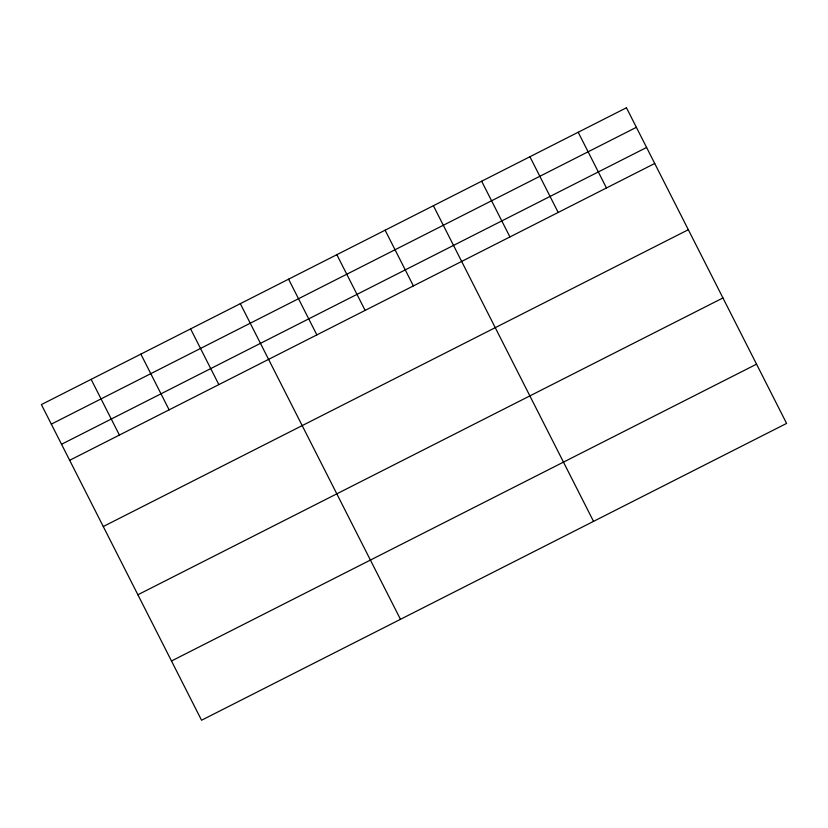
<?xml version="1.0" encoding="UTF-8"?>
<svg xmlns="http://www.w3.org/2000/svg" width="828" height="828" viewBox="0 0 828 828"><rect width="100%" height="100%" fill="white"/><g stroke="black" fill="none" stroke-linecap="round" stroke-linejoin="round"><path stroke-width="1.24" d="M51.315 424.133L636.38 127.315M61.531 444.274L646.596 147.456M69.666 460.296L654.72 163.478M103.262 526.525L688.327 229.708M137.883 594.763L722.947 297.945M171.489 660.992L756.544 364.175M578.192 132.252L606.458 187.966M529.92 156.74L558.186 212.454M481.658 181.228L509.924 236.932M433.386 205.717L593.531 521.371M385.123 230.205L413.389 285.908M336.851 254.693L365.117 310.396M288.589 279.181L316.855 334.885M240.317 303.659L400.462 619.313M190.595 328.892L218.851 384.606M140.863 354.125L169.119 409.829M91.132 379.348L119.398 435.062M626.454 107.764L41.4 404.581L201.546 720.236L786.6 423.418L626.454 107.764"/></g></svg>
